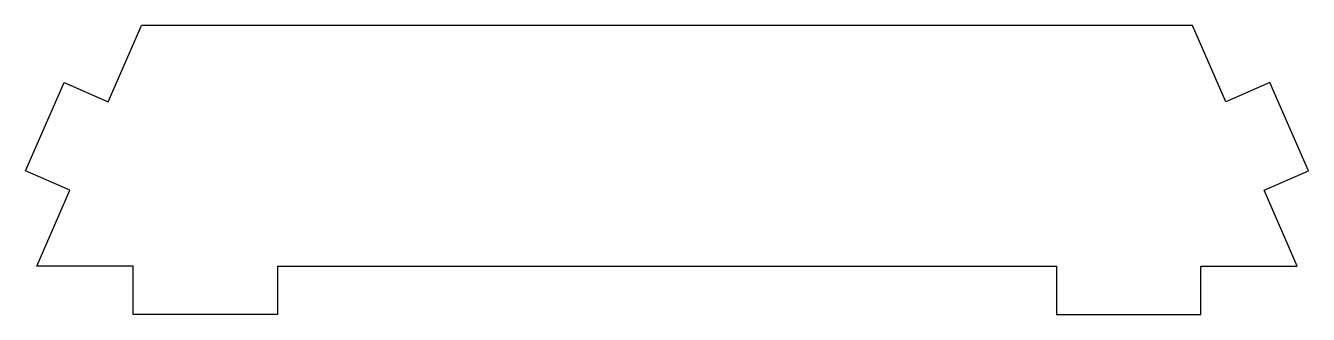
# Model space of a CAD drawing. Header units: millimetres. Extents: x -67 to 67, y -5 to 25.
import ezdxf

# ---------------------------------------------------------------- set-up
doc = ezdxf.new("R2010")
doc.units = ezdxf.units.MM

msp = doc.modelspace()

# ---------------------------------------------------------------- linework, layer by layer
at = {"color": 7, "linetype": 'Continuous', "lineweight": 25}
for p, q in [((-57.97, 17.09), (-54.53, 25)), ((54.53, 25), (-54.53, 25)), ((57.97, 17.09), (54.53, 25)), ((-66.54, 9.91), (-62.55, 19.08)), ((-62.55, 19.08), (-57.97, 17.09)), ((62.55, 19.08), (57.97, 17.09)), ((66.54, 9.91), (62.55, 19.08)), ((-61.95, 7.91), (-66.54, 9.91)), ((61.95, 7.91), (66.54, 9.91)), ((-65.39, 0), (-61.95, 7.91)), ((65.39, 0), (61.95, 7.91)), ((-55.4, 0), (-65.39, 0)), ((-55.4, -5), (-55.4, 0)), ((-40.4, 0), (-40.4, -5)), ((-40.4, 0), (40.4, 0)), ((40.4, 0), (40.4, -5)), ((55.4, -5), (55.4, 0)), ((55.4, 0), (65.39, 0)), ((-40.4, -5), (-55.4, -5)), ((40.4, -5), (55.4, -5))]:
    msp.add_line(p, q, dxfattribs=at)

doc.saveas('drawing.dxf')
